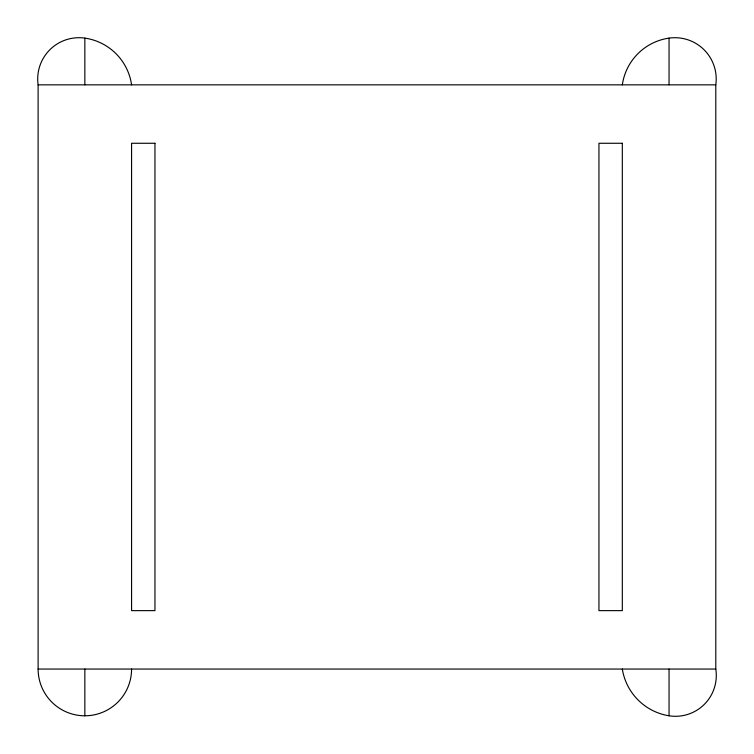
<?xml version="1.0" encoding="UTF-8"?>
<svg xmlns="http://www.w3.org/2000/svg" width="754" height="754" viewBox="0 0 754 754"><rect width="100%" height="100%" fill="white"/><g stroke="black" fill="none" stroke-linecap="round" stroke-linejoin="round"><path stroke-width="1.13" d="M131.582 669.052A46.739 46.739 0 0 1 84.844 715.791A46.739 46.739 0 0 1 38.115 669.052L38.115 84.844L715.791 84.844L715.791 669.052A40.829 40.829 0 0 1 669.052 715.791A56.267 56.267 0 0 1 622.323 669.052M38.115 669.052L715.791 669.052M715.791 84.844A41.31 41.31 0 0 0 669.052 38.115L669.052 84.844M669.052 669.052L669.052 715.791M38.115 84.844A41.31 41.31 0 0 1 84.844 38.115L84.844 84.844M84.844 669.052L84.844 715.791M622.323 84.844A55.08 55.08 0 0 1 669.052 38.115M84.844 38.115A55.08 55.08 0 0 1 131.582 84.844M154.956 143.269L131.582 143.269L131.582 610.636L154.956 610.636L154.956 143.269M622.323 143.269L598.949 143.269L598.949 610.636L622.323 610.636L622.323 143.269"/></g></svg>
